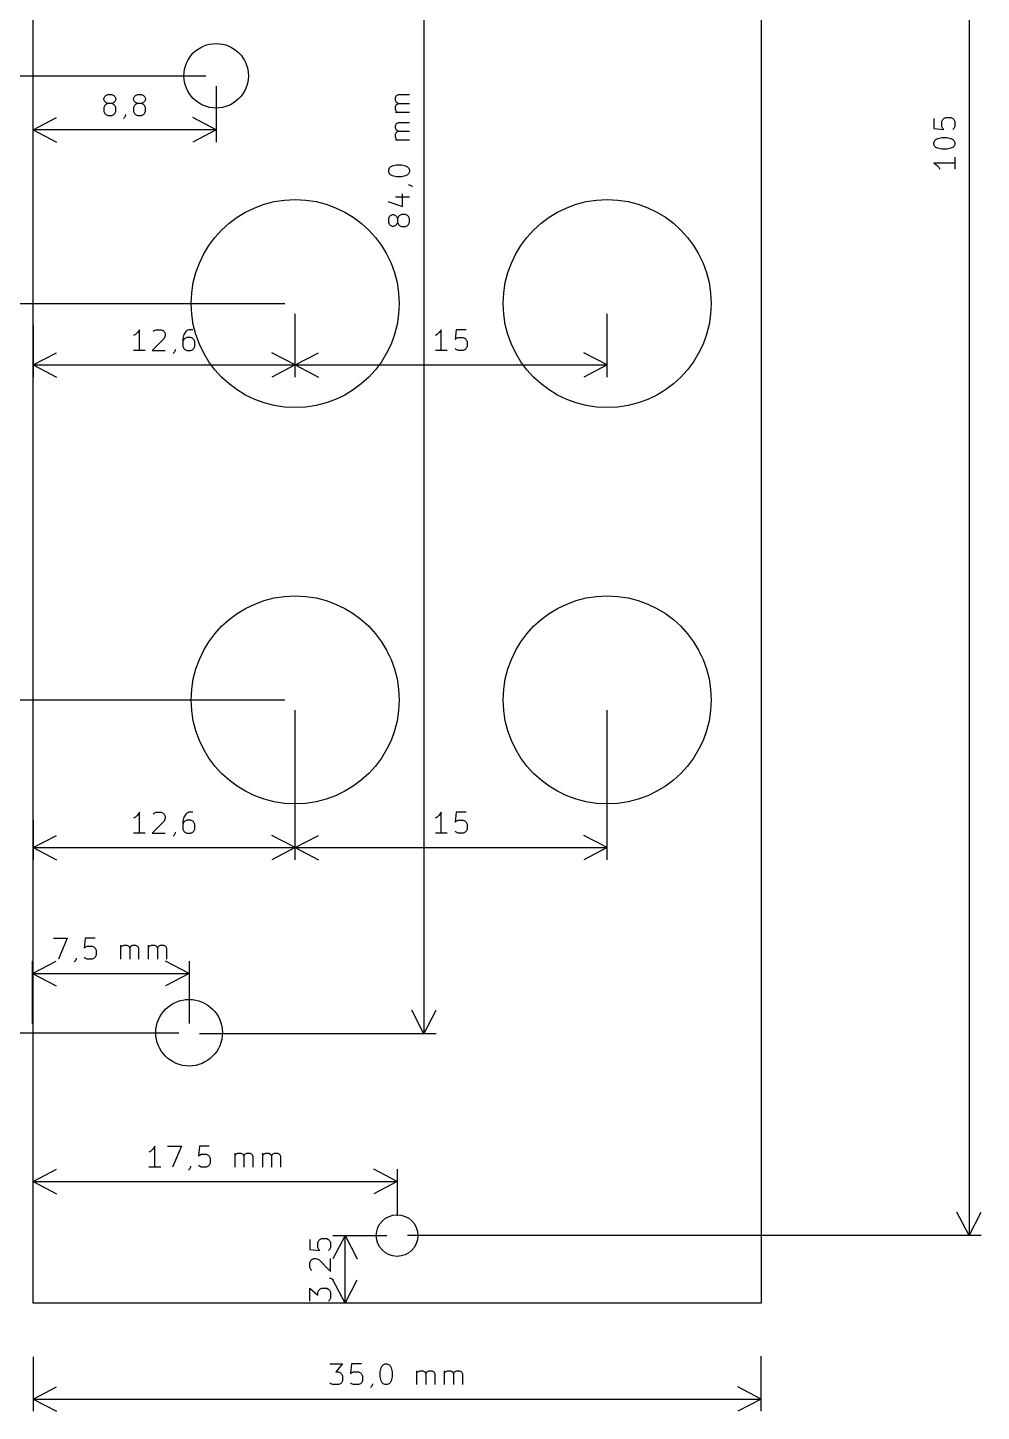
# Model space of a CAD drawing. Extents: x 110 to 186, y -155 to -38.
# Drawn here: x 140.2 to 186.1, y -155.2 to -88.7 of the extents above; entities that cross this region are included whole.
import ezdxf

# ---------------------------------------------------------------- set-up
doc = ezdxf.new("R2010")
doc.units = 0
doc.layers.add('BLACK', color=7, linetype='CONTINUOUS')

msp = doc.modelspace()

# ---------------------------------------------------------------- linework, layer by layer
at = {"layer": 'BLACK', "linetype": 'CONTINUOUS'}
for p, q in [((140.5, -150), (140.5, -38.5)), ((175.5, -38.5), (175.5, -150)), ((185.5, -41.75), (185.5, -146.75)), ((159.29, -53.05), (159.29, -137.05)), ((129.21358, -91), (148.8, -91)), ((140.5, -94.18642), (140.5, -91.5)), ((149.3, -91.5), (149.3, -94.18642)), ((143.9, -92.095295), (143.947619, -92.000057)), ((143.9, -92.142914), (143.9, -92.095295)), ((143.947619, -92.238152), (143.9, -92.142914)), ((143.947619, -92.428628), (143.9, -92.523866)), ((143.947619, -92.000057), (143.995238, -91.952438)), ((143.995238, -92.285771), (143.947619, -92.238152)), ((143.995238, -92.381009), (143.947619, -92.428628)), ((143.995238, -91.952438), (144.090476, -91.904819)), ((144.090476, -92.33339), (143.995238, -92.285771)), ((144.090476, -92.33339), (143.995238, -92.381009)), ((144.090476, -91.904819), (144.280952, -91.904819)), ((144.280952, -92.33339), (144.090476, -92.33339)), ((144.280952, -91.904819), (144.37619, -91.952438)), ((144.37619, -92.285771), (144.280952, -92.33339)), ((144.37619, -92.381009), (144.280952, -92.33339)), ((144.37619, -91.952438), (144.423809, -92.000057)), ((144.423809, -92.238152), (144.37619, -92.285771)), ((144.423809, -92.428628), (144.37619, -92.381009)), ((144.423809, -92.000057), (144.471428, -92.095295)), ((144.471428, -92.142914), (144.423809, -92.238152)), ((144.471428, -92.523866), (144.423809, -92.428628)), ((144.471428, -92.095295), (144.471428, -92.142914)), ((145.328571, -92.095295), (145.37619, -92.000057)), ((145.328571, -92.142914), (145.328571, -92.095295)), ((145.37619, -92.238152), (145.328571, -92.142914)), ((145.37619, -92.428628), (145.328571, -92.523866)), ((145.37619, -92.000057), (145.423809, -91.952438)), ((145.423809, -92.285771), (145.37619, -92.238152)), ((145.423809, -92.381009), (145.37619, -92.428628)), ((145.423809, -91.952438), (145.519047, -91.904819)), ((145.519047, -92.33339), (145.423809, -92.285771)), ((145.519047, -92.33339), (145.423809, -92.381009)), ((145.519047, -91.904819), (145.709523, -91.904819)), ((145.709523, -92.33339), (145.519047, -92.33339)), ((145.709523, -91.904819), (145.804761, -91.952438)), ((145.804761, -92.285771), (145.709523, -92.33339)), ((145.804761, -92.381009), (145.709523, -92.33339)), ((145.804761, -91.952438), (145.85238, -92.000057)), ((145.85238, -92.238152), (145.804761, -92.285771)), ((145.85238, -92.428628), (145.804761, -92.381009)), ((145.85238, -92.000057), (145.899999, -92.095295)), ((145.899999, -92.142914), (145.85238, -92.238152)), ((145.899999, -92.523866), (145.85238, -92.428628)), ((145.899999, -92.095295), (145.899999, -92.142914)), ((157.928152, -92.05), (157.975771, -91.954761)), ((157.928152, -92.192857), (157.928152, -92.05)), ((157.975771, -92.288095), (157.928152, -92.192857)), ((157.928152, -92.478571), (157.975771, -92.383333)), ((157.975771, -91.954761), (158.071009, -91.907142)), ((158.071009, -92.335714), (157.975771, -92.288095)), ((157.975771, -92.383333), (158.071009, -92.335714)), ((158.071009, -91.907142), (158.594819, -91.907142)), ((158.071009, -92.335714), (158.594819, -92.335714)), ((140.5, -93.6), (141.626504, -93.013579)), ((143.9, -92.523866), (143.9, -92.714342)), ((143.9, -92.714342), (143.947619, -92.80958)), ((143.947619, -92.80958), (143.995238, -92.8572)), ((143.995238, -92.8572), (144.090476, -92.904819)), ((144.090476, -92.904819), (144.280952, -92.904819)), ((144.280952, -92.904819), (144.37619, -92.8572)), ((144.37619, -92.8572), (144.423809, -92.80958)), ((144.423809, -92.80958), (144.471428, -92.714342)), ((144.471428, -92.714342), (144.471428, -92.523866)), ((144.9, -93.000057), (144.852381, -93.047676)), ((144.947619, -92.904819), (144.9, -93.000057)), ((144.947619, -92.8572), (144.947619, -92.904819)), ((145.328571, -92.523866), (145.328571, -92.714342)), ((145.328571, -92.714342), (145.37619, -92.80958)), ((145.37619, -92.80958), (145.423809, -92.8572)), ((145.423809, -92.8572), (145.519047, -92.904819)), ((145.519047, -92.904819), (145.709523, -92.904819)), ((145.709523, -92.904819), (145.804761, -92.8572)), ((145.804761, -92.8572), (145.85238, -92.80958)), ((145.85238, -92.80958), (145.899999, -92.714342)), ((145.899999, -92.714342), (145.899999, -92.523866)), ((149.3, -93.6), (148.173496, -93.013579)), ((157.928152, -92.621428), (157.928152, -92.478571)), ((157.975771, -92.716666), (157.928152, -92.621428)), ((158.594819, -92.764285), (157.928152, -92.764285)), ((158.02339, -92.764285), (157.975771, -92.716666)), ((183.804819, -93.059523), (183.804819, -93.535713)), ((184.185771, -93.20238), (184.23339, -93.107142)), ((184.23339, -93.107142), (184.281009, -93.059523)), ((184.281009, -93.059523), (184.376247, -93.011904)), ((184.376247, -93.011904), (184.614342, -93.011904)), ((184.614342, -93.011904), (184.70958, -93.059523)), ((184.70958, -93.059523), (184.7572, -93.107142)), ((184.7572, -93.107142), (184.804819, -93.20238)), ((149.3, -93.6), (140.5, -93.6)), ((140.5, -93.6), (141.626504, -94.186421)), ((149.3, -93.6), (148.173496, -94.186421)), ((157.928152, -93.383333), (157.975771, -93.288094)), ((157.928152, -93.52619), (157.928152, -93.383333)), ((157.975771, -93.621428), (157.928152, -93.52619)), ((157.928152, -93.811904), (157.975771, -93.716666)), ((157.975771, -93.288094), (158.071009, -93.240475)), ((158.071009, -93.669047), (157.975771, -93.621428)), ((157.975771, -93.716666), (158.071009, -93.669047)), ((158.071009, -93.240475), (158.594819, -93.240475)), ((158.071009, -93.669047), (158.594819, -93.669047)), ((183.804819, -93.535713), (184.281009, -93.583332)), ((184.185771, -93.440475), (184.185771, -93.20238)), ((184.23339, -93.535713), (184.185771, -93.440475)), ((184.281009, -93.583332), (184.23339, -93.535713)), ((184.7572, -93.535713), (184.70958, -93.583332)), ((184.804819, -93.440475), (184.7572, -93.535713)), ((184.804819, -93.20238), (184.804819, -93.440475)), ((157.928152, -93.954761), (157.928152, -93.811904)), ((157.975771, -94.049999), (157.928152, -93.954761)), ((158.594819, -94.097618), (157.928152, -94.097618)), ((158.02339, -94.097618), (157.975771, -94.049999)), ((183.804819, -94.20238), (183.852438, -94.107142)), ((183.804819, -94.297618), (183.804819, -94.20238)), ((183.852438, -94.392856), (183.804819, -94.297618)), ((183.852438, -94.107142), (183.900057, -94.059523)), ((183.900057, -94.440475), (183.852438, -94.392856)), ((183.900057, -94.059523), (183.995295, -94.011904)), ((183.995295, -94.488094), (183.900057, -94.440475)), ((183.995295, -94.011904), (184.185771, -93.964285)), ((184.185771, -93.964285), (184.423866, -93.964285)), ((184.423866, -93.964285), (184.614342, -94.011904)), ((184.614342, -94.011904), (184.70958, -94.059523)), ((184.70958, -94.440475), (184.614342, -94.488094)), ((184.70958, -94.059523), (184.7572, -94.107142)), ((184.7572, -94.392856), (184.70958, -94.440475)), ((184.7572, -94.107142), (184.804819, -94.20238)), ((184.804819, -94.297618), (184.7572, -94.392856)), ((184.804819, -94.20238), (184.804819, -94.297618)), ((184.185771, -94.535713), (183.995295, -94.488094)), ((184.423866, -94.535713), (184.185771, -94.535713)), ((184.614342, -94.488094), (184.423866, -94.535713)), ((184.804819, -94.916666), (184.804819, -95.488094)), ((157.594819, -95.52619), (157.642438, -95.430952)), ((157.594819, -95.621428), (157.594819, -95.52619)), ((157.642438, -95.716666), (157.594819, -95.621428)), ((157.642438, -95.430952), (157.690057, -95.383333)), ((157.690057, -95.764285), (157.642438, -95.716666)), ((157.690057, -95.383333), (157.785295, -95.335714)), ((157.785295, -95.811904), (157.690057, -95.764285)), ((157.785295, -95.335714), (157.975771, -95.288095)), ((157.975771, -95.288095), (158.213866, -95.288095)), ((158.213866, -95.288095), (158.404342, -95.335714)), ((158.404342, -95.335714), (158.49958, -95.383333)), ((158.49958, -95.764285), (158.404342, -95.811904)), ((158.49958, -95.383333), (158.5472, -95.430952)), ((158.5472, -95.716666), (158.49958, -95.764285)), ((158.5472, -95.430952), (158.594819, -95.52619)), ((158.594819, -95.621428), (158.5472, -95.716666)), ((158.594819, -95.52619), (158.594819, -95.621428)), ((184.804819, -95.20238), (183.804819, -95.20238)), ((183.804819, -95.20238), (183.947676, -95.297618)), ((183.947676, -95.297618), (184.042914, -95.392856)), ((184.042914, -95.392856), (184.090533, -95.488094)), ((157.975771, -95.859523), (157.785295, -95.811904)), ((158.213866, -95.859523), (157.975771, -95.859523)), ((158.404342, -95.811904), (158.213866, -95.859523)), ((158.5472, -96.240475), (158.594819, -96.240475)), ((158.594819, -96.240475), (158.690057, -96.288094)), ((158.690057, -96.288094), (158.737676, -96.335713)), ((157.5472, -97.049999), (158.261485, -97.288094)), ((157.928152, -96.811904), (158.594819, -96.811904)), ((158.261485, -97.288094), (158.261485, -96.669047)), ((157.594819, -97.859523), (157.642438, -97.764285)), ((157.642438, -97.764285), (157.690057, -97.716666)), ((157.690057, -97.716666), (157.785295, -97.669047)), ((157.785295, -97.669047), (157.832914, -97.669047)), ((157.832914, -97.669047), (157.928152, -97.716666)), ((157.928152, -97.716666), (157.975771, -97.764285)), ((157.975771, -97.764285), (158.02339, -97.859523)), ((158.071009, -97.764285), (158.02339, -97.859523)), ((158.118628, -97.716666), (158.071009, -97.764285)), ((158.213866, -97.669047), (158.118628, -97.716666)), ((158.404342, -97.669047), (158.213866, -97.669047)), ((158.49958, -97.716666), (158.404342, -97.669047)), ((158.5472, -97.764285), (158.49958, -97.716666)), ((158.594819, -97.859523), (158.5472, -97.764285)), ((157.594819, -98.049999), (157.594819, -97.859523)), ((157.642438, -98.145237), (157.594819, -98.049999)), ((157.690057, -98.192856), (157.642438, -98.145237)), ((157.785295, -98.240475), (157.690057, -98.192856)), ((157.832914, -98.240475), (157.785295, -98.240475)), ((157.928152, -98.192856), (157.832914, -98.240475)), ((157.975771, -98.145237), (157.928152, -98.192856)), ((158.02339, -98.049999), (157.975771, -98.145237)), ((158.02339, -97.859523), (158.02339, -98.049999)), ((158.02339, -98.049999), (158.071009, -98.145237)), ((158.071009, -98.145237), (158.118628, -98.192856)), ((158.118628, -98.192856), (158.213866, -98.240475)), ((158.213866, -98.240475), (158.404342, -98.240475)), ((158.404342, -98.240475), (158.49958, -98.192856)), ((158.49958, -98.192856), (158.5472, -98.145237)), ((158.5472, -98.145237), (158.594819, -98.049999)), ((158.594819, -98.049999), (158.594819, -97.859523)), ((131.71358, -101.95), (152.6, -101.95)), ((140.5, -103), (140.5, -105.48642)), ((153.1, -105.48642), (153.1, -102.45)), ((168.1, -105.48642), (168.1, -102.45)), ((145.419048, -103.442914), (145.32381, -103.490533)), ((145.514286, -103.347676), (145.419048, -103.442914)), ((145.609524, -103.204819), (145.514286, -103.347676)), ((145.609524, -104.204819), (145.609524, -103.204819)), ((146.8, -103.63339), (146.228572, -104.204819)), ((146.276191, -103.300057), (146.32381, -103.252438)), ((146.32381, -103.252438), (146.419048, -103.204819)), ((146.419048, -103.204819), (146.657143, -103.204819)), ((146.657143, -103.204819), (146.752381, -103.252438)), ((146.752381, -103.252438), (146.8, -103.300057)), ((146.8, -103.300057), (146.847619, -103.395295)), ((146.847619, -103.490533), (146.8, -103.63339)), ((146.847619, -103.395295), (146.847619, -103.490533)), ((147.752381, -103.442914), (147.704762, -103.63339)), ((147.704762, -103.63339), (147.704762, -104.014342)), ((147.752381, -103.681009), (147.704762, -103.776247)), ((147.847619, -103.300057), (147.752381, -103.442914)), ((147.8, -103.63339), (147.752381, -103.681009)), ((147.895238, -103.585771), (147.8, -103.63339)), ((147.895238, -103.252438), (147.847619, -103.300057)), ((147.990476, -103.204819), (147.895238, -103.252438)), ((148.085714, -103.585771), (147.895238, -103.585771)), ((148.180952, -103.204819), (147.990476, -103.204819)), ((148.180952, -103.63339), (148.085714, -103.585771)), ((148.228571, -103.681009), (148.180952, -103.63339)), ((148.27619, -103.776247), (148.228571, -103.681009)), ((159.933333, -103.442914), (159.838095, -103.490533)), ((160.028571, -103.347676), (159.933333, -103.442914)), ((160.123809, -103.204819), (160.028571, -103.347676)), ((160.123809, -104.204819), (160.123809, -103.204819)), ((160.838095, -103.204819), (160.790476, -103.681009)), ((160.790476, -103.681009), (160.838095, -103.63339)), ((161.314285, -103.204819), (160.838095, -103.204819)), ((160.838095, -103.63339), (160.933333, -103.585771)), ((160.933333, -103.585771), (161.171428, -103.585771)), ((161.171428, -103.585771), (161.266666, -103.63339)), ((161.266666, -103.63339), (161.314285, -103.681009)), ((161.314285, -103.681009), (161.361904, -103.776247)), ((140.5, -104.9), (141.626504, -104.313579)), ((145.895238, -104.204819), (145.32381, -104.204819)), ((146.228572, -104.204819), (146.847619, -104.204819)), ((147.276191, -104.300057), (147.228572, -104.347676)), ((147.32381, -104.204819), (147.276191, -104.300057)), ((147.32381, -104.1572), (147.32381, -104.204819)), ((147.704762, -104.014342), (147.752381, -104.10958)), ((147.752381, -104.10958), (147.8, -104.1572)), ((147.8, -104.1572), (147.895238, -104.204819)), ((147.895238, -104.204819), (148.085714, -104.204819)), ((148.085714, -104.204819), (148.180952, -104.1572)), ((148.180952, -104.1572), (148.228571, -104.10958)), ((148.228571, -104.10958), (148.27619, -104.014342)), ((148.27619, -104.014342), (148.27619, -103.776247)), ((153.1, -104.9), (151.973496, -104.313579)), ((153.1, -104.9), (154.226504, -104.313579)), ((160.409523, -104.204819), (159.838095, -104.204819)), ((160.838095, -104.1572), (160.790476, -104.10958)), ((160.933333, -104.204819), (160.838095, -104.1572)), ((161.171428, -104.204819), (160.933333, -104.204819)), ((161.266666, -104.1572), (161.171428, -104.204819)), ((161.314285, -104.10958), (161.266666, -104.1572)), ((161.361904, -104.014342), (161.314285, -104.10958)), ((161.361904, -103.776247), (161.361904, -104.014342)), ((168.1, -104.9), (166.973496, -104.313579)), ((140.5, -104.9), (153.1, -104.9)), ((140.5, -104.9), (141.626504, -105.486421)), ((153.1, -104.9), (151.973496, -105.486421)), ((153.1, -104.9), (168.1, -104.9)), ((153.1, -104.9), (154.226504, -105.486421)), ((168.1, -104.9), (166.973496, -105.486421)), ((134.31358, -121), (152.6, -121)), ((153.1, -128.68642), (153.1, -121.5)), ((168.1, -128.68642), (168.1, -121.5)), ((140.5, -126.8), (140.5, -128.68642)), ((145.419048, -126.642914), (145.32381, -126.690533)), ((145.514286, -126.547676), (145.419048, -126.642914)), ((145.609524, -126.404819), (145.514286, -126.547676)), ((145.609524, -127.404819), (145.609524, -126.404819)), ((146.8, -126.83339), (146.228572, -127.404819)), ((146.276191, -126.500057), (146.32381, -126.452438)), ((146.32381, -126.452438), (146.419048, -126.404819)), ((146.419048, -126.404819), (146.657143, -126.404819)), ((146.657143, -126.404819), (146.752381, -126.452438)), ((146.752381, -126.452438), (146.8, -126.500057)), ((146.8, -126.500057), (146.847619, -126.595295)), ((146.847619, -126.690533), (146.8, -126.83339)), ((146.847619, -126.595295), (146.847619, -126.690533)), ((147.752381, -126.642914), (147.704762, -126.83339)), ((147.704762, -126.83339), (147.704762, -127.214342)), ((147.752381, -126.881009), (147.704762, -126.976247)), ((147.847619, -126.500057), (147.752381, -126.642914)), ((147.8, -126.83339), (147.752381, -126.881009)), ((147.895238, -126.785771), (147.8, -126.83339)), ((147.895238, -126.452438), (147.847619, -126.500057)), ((147.990476, -126.404819), (147.895238, -126.452438)), ((148.085714, -126.785771), (147.895238, -126.785771)), ((148.180952, -126.404819), (147.990476, -126.404819)), ((148.180952, -126.83339), (148.085714, -126.785771)), ((148.228571, -126.881009), (148.180952, -126.83339)), ((148.27619, -126.976247), (148.228571, -126.881009)), ((148.27619, -127.214342), (148.27619, -126.976247)), ((159.933333, -126.642914), (159.838095, -126.690533)), ((160.028571, -126.547676), (159.933333, -126.642914)), ((160.123809, -126.404819), (160.028571, -126.547676)), ((160.123809, -127.404819), (160.123809, -126.404819)), ((160.838095, -126.404819), (160.790476, -126.881009)), ((160.790476, -126.881009), (160.838095, -126.83339)), ((161.314285, -126.404819), (160.838095, -126.404819)), ((160.838095, -126.83339), (160.933333, -126.785771)), ((160.933333, -126.785771), (161.171428, -126.785771)), ((161.171428, -126.785771), (161.266666, -126.83339)), ((161.266666, -126.83339), (161.314285, -126.881009)), ((161.314285, -126.881009), (161.361904, -126.976247)), ((161.361904, -126.976247), (161.361904, -127.214342)), ((140.5, -128.1), (141.626504, -127.513579)), ((145.895238, -127.404819), (145.32381, -127.404819)), ((146.228572, -127.404819), (146.847619, -127.404819)), ((147.276191, -127.500057), (147.228572, -127.547676)), ((147.32381, -127.404819), (147.276191, -127.500057)), ((147.32381, -127.3572), (147.32381, -127.404819)), ((147.704762, -127.214342), (147.752381, -127.30958)), ((147.752381, -127.30958), (147.8, -127.3572)), ((147.8, -127.3572), (147.895238, -127.404819)), ((147.895238, -127.404819), (148.085714, -127.404819)), ((148.085714, -127.404819), (148.180952, -127.3572)), ((148.180952, -127.3572), (148.228571, -127.30958)), ((148.228571, -127.30958), (148.27619, -127.214342)), ((153.1, -128.1), (151.973496, -127.513579)), ((153.1, -128.1), (154.226504, -127.513579)), ((160.409523, -127.404819), (159.838095, -127.404819)), ((160.838095, -127.3572), (160.790476, -127.30958)), ((160.933333, -127.404819), (160.838095, -127.3572)), ((161.171428, -127.404819), (160.933333, -127.404819)), ((161.266666, -127.3572), (161.171428, -127.404819)), ((161.314285, -127.30958), (161.266666, -127.3572)), ((161.361904, -127.214342), (161.314285, -127.30958)), ((168.1, -128.1), (166.973496, -127.513579)), ((140.5, -128.1), (153.1, -128.1)), ((140.5, -128.1), (141.626504, -128.686421)), ((153.1, -128.1), (151.973496, -128.686421)), ((153.1, -128.1), (168.1, -128.1)), ((153.1, -128.1), (154.226504, -128.686421)), ((168.1, -128.1), (166.973496, -128.686421)), ((141.478096, -132.457318), (142.144762, -132.457318)), ((142.144762, -132.457318), (141.716191, -133.457318)), ((143.001905, -132.457318), (142.954286, -132.933508)), ((142.954286, -132.933508), (143.001905, -132.885889)), ((143.478095, -132.457318), (143.001905, -132.457318)), ((143.001905, -132.885889), (143.097143, -132.83827)), ((143.097143, -132.83827), (143.335238, -132.83827)), ((143.335238, -132.83827), (143.430476, -132.885889)), ((143.430476, -132.885889), (143.478095, -132.933508)), ((143.478095, -132.933508), (143.525714, -133.028746)), ((144.716191, -133.457318), (144.716191, -132.790651)), ((144.716191, -132.885889), (144.76381, -132.83827)), ((144.76381, -132.83827), (144.859048, -132.790651)), ((144.859048, -132.790651), (145.001905, -132.790651)), ((145.001905, -132.790651), (145.097143, -132.83827)), ((145.097143, -132.83827), (145.144762, -132.933508)), ((145.144762, -132.933508), (145.192381, -132.83827)), ((145.144762, -132.933508), (145.144762, -133.457318)), ((145.192381, -132.83827), (145.287619, -132.790651)), ((145.287619, -132.790651), (145.430476, -132.790651)), ((145.430476, -132.790651), (145.525715, -132.83827)), ((145.525715, -132.83827), (145.573334, -132.933508)), ((145.573334, -132.933508), (145.573334, -133.457318)), ((146.049524, -133.457318), (146.049524, -132.790651)), ((146.049524, -132.885889), (146.097143, -132.83827)), ((146.097143, -132.83827), (146.192381, -132.790651)), ((146.192381, -132.790651), (146.335238, -132.790651)), ((146.335238, -132.790651), (146.430476, -132.83827)), ((146.430476, -132.83827), (146.478095, -132.933508)), ((146.478095, -132.933508), (146.525714, -132.83827)), ((146.478095, -132.933508), (146.478095, -133.457318)), ((146.525714, -132.83827), (146.620952, -132.790651)), ((146.620952, -132.790651), (146.763809, -132.790651)), ((146.763809, -132.790651), (146.859048, -132.83827)), ((146.859048, -132.83827), (146.906667, -132.933508)), ((146.906667, -132.933508), (146.906667, -133.457318)), ((140.48, -134.152499), (141.606504, -133.566078)), ((140.48, -136.55), (140.48, -133.566079)), ((142.525715, -133.552556), (142.478096, -133.600175)), ((142.573334, -133.457318), (142.525715, -133.552556)), ((142.573334, -133.409699), (142.573334, -133.457318)), ((143.001905, -133.409699), (142.954286, -133.362079)), ((143.097143, -133.457318), (143.001905, -133.409699)), ((143.335238, -133.457318), (143.097143, -133.457318)), ((143.430476, -133.409699), (143.335238, -133.457318)), ((143.478095, -133.362079), (143.430476, -133.409699)), ((143.525714, -133.266841), (143.478095, -133.362079)), ((143.525714, -133.028746), (143.525714, -133.266841)), ((148, -134.152499), (146.873496, -133.566078)), ((148, -133.566079), (148, -136.55)), ((140.48, -134.152499), (148, -134.152499)), ((140.48, -134.152499), (141.606504, -134.73892)), ((148, -134.152499), (146.873496, -134.73892)), ((159.29, -137.05), (158.703579, -135.923496)), ((159.29, -137.05), (159.876421, -135.923496)), ((136.51358, -137), (147.5, -137)), ((159.87642, -137.05), (148.5, -137.05)), ((146.159762, -142.695413), (146.064524, -142.743032)), ((146.255, -142.600175), (146.159762, -142.695413)), ((146.350238, -142.457318), (146.255, -142.600175)), ((146.350238, -143.457318), (146.350238, -142.457318)), ((146.969286, -142.457318), (147.635952, -142.457318)), ((147.635952, -142.457318), (147.207381, -143.457318)), ((148.493095, -142.457318), (148.445476, -142.933508)), ((148.445476, -142.933508), (148.493095, -142.885889)), ((148.969285, -142.457318), (148.493095, -142.457318)), ((148.493095, -142.885889), (148.588333, -142.83827)), ((148.588333, -142.83827), (148.826428, -142.83827)), ((148.826428, -142.83827), (148.921666, -142.885889)), ((148.921666, -142.885889), (148.969285, -142.933508)), ((148.969285, -142.933508), (149.016904, -143.028746)), ((150.207381, -143.457318), (150.207381, -142.790651)), ((150.207381, -142.885889), (150.255, -142.83827)), ((150.255, -142.83827), (150.350238, -142.790651)), ((150.350238, -142.790651), (150.493095, -142.790651)), ((150.493095, -142.790651), (150.588333, -142.83827)), ((150.588333, -142.83827), (150.635952, -142.933508)), ((150.635952, -142.933508), (150.683571, -142.83827)), ((150.635952, -142.933508), (150.635952, -143.457318)), ((150.683571, -142.83827), (150.778809, -142.790651)), ((150.778809, -142.790651), (150.921666, -142.790651)), ((150.921666, -142.790651), (151.016905, -142.83827)), ((151.016905, -142.83827), (151.064524, -142.933508)), ((151.064524, -142.933508), (151.064524, -143.457318)), ((151.540714, -143.457318), (151.540714, -142.790651)), ((151.540714, -142.885889), (151.588333, -142.83827)), ((151.588333, -142.83827), (151.683571, -142.790651)), ((151.683571, -142.790651), (151.826428, -142.790651)), ((151.826428, -142.790651), (151.921666, -142.83827)), ((151.921666, -142.83827), (151.969285, -142.933508)), ((151.969285, -142.933508), (152.016904, -142.83827)), ((151.969285, -142.933508), (151.969285, -143.457318)), ((152.016904, -142.83827), (152.112142, -142.790651)), ((152.112142, -142.790651), (152.254999, -142.790651)), ((152.254999, -142.790651), (152.350238, -142.83827)), ((152.350238, -142.83827), (152.397857, -142.933508)), ((152.397857, -142.933508), (152.397857, -143.457318)), ((140.5, -144.152499), (141.626504, -143.566078)), ((140.5, -145.8), (140.5, -143.566079)), ((146.635952, -143.457318), (146.064524, -143.457318)), ((148.016905, -143.552556), (147.969286, -143.600175)), ((148.064524, -143.457318), (148.016905, -143.552556)), ((148.064524, -143.409699), (148.064524, -143.457318)), ((148.493095, -143.409699), (148.445476, -143.362079)), ((148.588333, -143.457318), (148.493095, -143.409699)), ((148.826428, -143.457318), (148.588333, -143.457318)), ((148.921666, -143.409699), (148.826428, -143.457318)), ((148.969285, -143.362079), (148.921666, -143.409699)), ((149.016904, -143.266841), (148.969285, -143.362079)), ((149.016904, -143.028746), (149.016904, -143.266841)), ((158.01, -144.152499), (156.883496, -143.566078)), ((158.01, -143.566079), (158.01, -145.8)), ((140.5, -144.152499), (158.01, -144.152499)), ((140.5, -144.152499), (141.626504, -144.73892)), ((158.01, -144.152499), (156.883496, -144.73892)), ((185.5, -146.75), (184.913579, -145.623496)), ((185.5, -146.75), (186.086421, -145.623496)), ((153.804819, -146.946428), (153.804819, -147.422618)), ((154.23339, -146.994047), (154.281009, -146.946428)), ((154.281009, -146.946428), (154.376247, -146.898809)), ((154.376247, -146.898809), (154.614342, -146.898809)), ((154.614342, -146.898809), (154.70958, -146.946428)), ((154.70958, -146.946428), (154.7572, -146.994047)), ((155.5, -146.75), (154.913579, -147.876504)), ((154.91358, -146.75), (157.5, -146.75)), ((155.5, -150), (155.5, -146.75)), ((155.5, -146.75), (156.086421, -147.876504)), ((186.08642, -146.75), (158.5, -146.75)), ((153.804819, -147.422618), (154.281009, -147.470237)), ((154.185771, -147.089285), (154.23339, -146.994047)), ((154.185771, -147.32738), (154.185771, -147.089285)), ((154.23339, -147.422618), (154.185771, -147.32738)), ((154.281009, -147.470237), (154.23339, -147.422618)), ((154.7572, -147.422618), (154.70958, -147.470237)), ((154.7572, -146.994047), (154.804819, -147.089285)), ((154.804819, -147.32738), (154.7572, -147.422618)), ((154.804819, -147.089285), (154.804819, -147.32738)), ((153.804819, -148.041666), (153.852438, -147.946428)), ((153.804819, -148.279761), (153.804819, -148.041666)), ((153.852438, -148.374999), (153.804819, -148.279761)), ((153.852438, -147.946428), (153.900057, -147.898809)), ((153.900057, -147.898809), (153.995295, -147.85119)), ((153.995295, -147.85119), (154.090533, -147.85119)), ((154.090533, -147.85119), (154.23339, -147.898809)), ((154.23339, -147.898809), (154.804819, -148.470237)), ((154.804819, -148.470237), (154.804819, -147.85119)), ((153.900057, -148.422618), (153.852438, -148.374999)), ((154.7572, -148.80357), (154.804819, -148.80357)), ((154.804819, -148.80357), (154.900057, -148.851189)), ((154.900057, -148.851189), (154.947676, -148.898808)), ((155.5, -150), (154.913579, -148.873496)), ((155.5, -150), (156.086421, -148.873496)), ((153.804819, -149.898808), (153.804819, -149.279761)), ((153.804819, -149.279761), (154.185771, -149.613094)), ((154.185771, -149.470237), (154.23339, -149.374999)), ((154.185771, -149.613094), (154.185771, -149.470237)), ((154.23339, -149.374999), (154.281009, -149.32738)), ((154.281009, -149.32738), (154.376247, -149.279761)), ((154.376247, -149.279761), (154.614342, -149.279761)), ((154.614342, -149.279761), (154.70958, -149.32738)), ((154.70958, -149.32738), (154.7572, -149.374999)), ((154.7572, -149.374999), (154.804819, -149.470237)), ((154.804819, -149.470237), (154.804819, -149.755951)), ((175.5, -150), (140.5, -150)), ((154.7572, -149.851189), (154.70958, -149.898808)), ((154.804819, -149.755951), (154.7572, -149.851189)), ((157.5, -150), (154.91358, -150)), ((140.5, -152.574999), (140.5, -155.198919)), ((154.761905, -152.917318), (155.380952, -152.917318)), ((155.380952, -152.917318), (155.047619, -153.29827)), ((155.809524, -152.917318), (155.761905, -153.393508)), ((156.285714, -152.917318), (155.809524, -152.917318)), ((157.285714, -153.012556), (157.333333, -152.964937)), ((157.333333, -152.964937), (157.428571, -152.917318)), ((157.428571, -152.917318), (157.523809, -152.917318)), ((157.523809, -152.917318), (157.619047, -152.964937)), ((157.619047, -152.964937), (157.666666, -153.012556)), ((175.5, -155.198919), (175.5, -152.55)), ((155.047619, -153.29827), (155.190476, -153.29827)), ((155.190476, -153.29827), (155.285714, -153.345889)), ((155.285714, -153.345889), (155.333333, -153.393508)), ((155.333333, -153.393508), (155.380952, -153.488746)), ((155.380952, -153.488746), (155.380952, -153.726841)), ((155.761905, -153.393508), (155.809524, -153.345889)), ((155.809524, -153.345889), (155.904762, -153.29827)), ((155.904762, -153.29827), (156.142857, -153.29827)), ((156.142857, -153.29827), (156.238095, -153.345889)), ((156.238095, -153.345889), (156.285714, -153.393508)), ((156.285714, -153.393508), (156.333333, -153.488746)), ((156.333333, -153.488746), (156.333333, -153.726841)), ((157.190476, -153.29827), (157.238095, -153.107794)), ((157.190476, -153.536365), (157.190476, -153.29827)), ((157.238095, -153.726841), (157.190476, -153.536365)), ((157.238095, -153.107794), (157.285714, -153.012556)), ((157.666666, -153.012556), (157.714285, -153.107794)), ((157.714285, -153.107794), (157.761904, -153.29827)), ((157.761904, -153.536365), (157.714285, -153.726841)), ((157.761904, -153.29827), (157.761904, -153.536365)), ((158.952381, -153.917318), (158.952381, -153.250651)), ((158.952381, -153.345889), (159, -153.29827)), ((159, -153.29827), (159.095238, -153.250651)), ((159.095238, -153.250651), (159.238095, -153.250651)), ((159.238095, -153.250651), (159.333333, -153.29827)), ((159.333333, -153.29827), (159.380952, -153.393508)), ((159.380952, -153.393508), (159.428571, -153.29827)), ((159.380952, -153.393508), (159.380952, -153.917318)), ((159.428571, -153.29827), (159.523809, -153.250651)), ((159.523809, -153.250651), (159.666666, -153.250651)), ((159.666666, -153.250651), (159.761905, -153.29827)), ((159.761905, -153.29827), (159.809524, -153.393508)), ((159.809524, -153.393508), (159.809524, -153.917318)), ((160.285714, -153.917318), (160.285714, -153.250651)), ((160.285714, -153.345889), (160.333333, -153.29827)), ((160.333333, -153.29827), (160.428571, -153.250651)), ((160.428571, -153.250651), (160.571428, -153.250651)), ((160.571428, -153.250651), (160.666666, -153.29827)), ((160.666666, -153.29827), (160.714285, -153.393508)), ((160.714285, -153.393508), (160.761904, -153.29827)), ((160.714285, -153.393508), (160.714285, -153.917318)), ((160.761904, -153.29827), (160.857142, -153.250651)), ((160.857142, -153.250651), (160.999999, -153.250651)), ((160.999999, -153.250651), (161.095238, -153.29827)), ((161.095238, -153.29827), (161.142857, -153.393508)), ((161.142857, -153.393508), (161.142857, -153.917318)), ((140.5, -154.612499), (141.626504, -154.026078)), ((154.809524, -153.869699), (154.761905, -153.822079)), ((154.904762, -153.917318), (154.809524, -153.869699)), ((155.190476, -153.917318), (154.904762, -153.917318)), ((155.285714, -153.869699), (155.190476, -153.917318)), ((155.333333, -153.822079), (155.285714, -153.869699)), ((155.380952, -153.726841), (155.333333, -153.822079)), ((155.809524, -153.869699), (155.761905, -153.822079)), ((155.904762, -153.917318), (155.809524, -153.869699)), ((156.142857, -153.917318), (155.904762, -153.917318)), ((156.238095, -153.869699), (156.142857, -153.917318)), ((156.285714, -153.822079), (156.238095, -153.869699)), ((156.333333, -153.726841), (156.285714, -153.822079)), ((156.761905, -154.012556), (156.714286, -154.060175)), ((156.809524, -153.917318), (156.761905, -154.012556)), ((156.809524, -153.869699), (156.809524, -153.917318)), ((157.285714, -153.822079), (157.238095, -153.726841)), ((157.333333, -153.869699), (157.285714, -153.822079)), ((157.428571, -153.917318), (157.333333, -153.869699)), ((157.523809, -153.917318), (157.428571, -153.917318)), ((157.619047, -153.869699), (157.523809, -153.917318)), ((157.666666, -153.822079), (157.619047, -153.869699)), ((157.714285, -153.726841), (157.666666, -153.822079)), ((175.5, -154.612499), (174.373496, -154.026078)), ((140.5, -154.612499), (175.5, -154.612499)), ((140.5, -154.612499), (141.626504, -155.19892)), ((175.5, -154.612499), (174.373496, -155.19892))]:
    msp.add_line(p, q, dxfattribs=at)
at = {"layer": 'BLACK'}
for centre, radius in [((149.3, -91), 1.55), ((153.1, -101.95), 5), ((168.1, -101.95), 5), ((153.1, -121), 5), ((168.1, -121), 5), ((148, -137), 1.6), ((158, -146.75), 1)]:
    msp.add_circle(centre, radius, dxfattribs=at)

doc.saveas('drawing.dxf')
